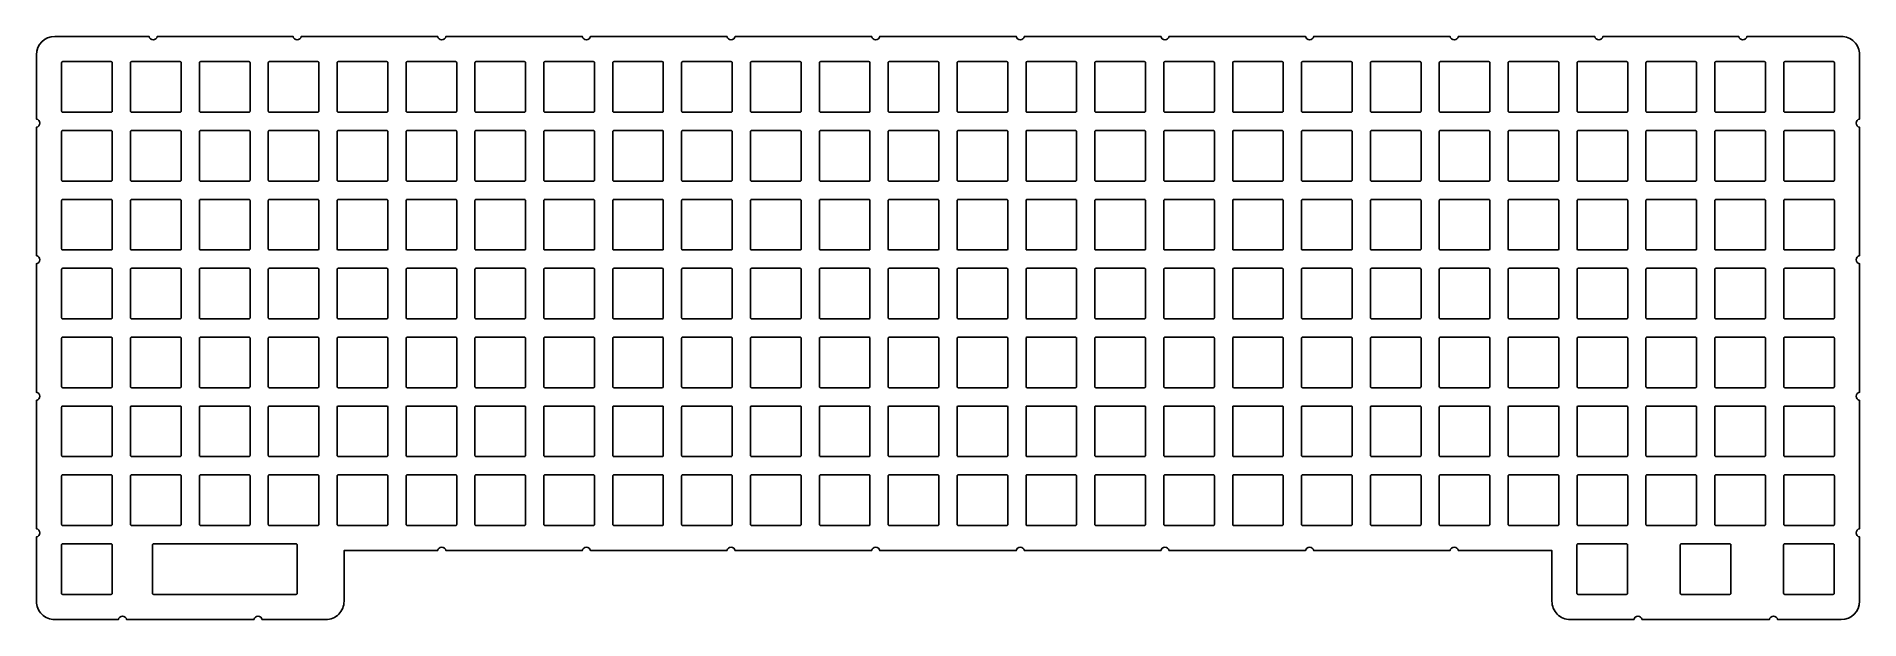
# Model space of a CAD drawing. Header units: millimetres. Extents: x -528 to -24, y 24 to 185.
import ezdxf

# ---------------------------------------------------------------- set-up
doc = ezdxf.new("R2010")
doc.units = ezdxf.units.MM
doc.layers.get('0').update_dxf_attribs({"linetype": 'CONTINUOUS'})

msp = doc.modelspace()

# ---------------------------------------------------------------- linework, layer by layer
for points in [[(-335.09, 185.41, -0.83887), (-337.36, 185.41), (-375.09, 185.41, -0.83887), (-377.36, 185.41), (-415.09, 185.41, -0.83887), (-417.36, 185.41), (-455.09, 185.41, -0.83887), (-457.36, 185.41), (-494.89, 185.41, -0.83887), (-497.16, 185.41), (-523.24, 185.41, 0.414211), (-528.31, 180.34), (-528.31, 162.58, -0.83887), (-528.31, 160.32), (-528.31, 124.8, -0.83887), (-528.31, 122.53), (-528.31, 87.02, -0.83887), (-528.31, 84.75), (-528.31, 49.23, -0.83887), (-528.31, 46.97), (-528.31, 29.21, 0.414214), (-523.24, 24.14), (-505.64, 24.14, -0.83887), (-503.38, 24.14), (-468.17, 24.14, -0.83887), (-465.91, 24.14), (-448.31, 24.14, 0.414214), (-443.24, 29.21), (-443.24, 43.19), (-417.36, 43.19, -0.83887), (-415.09, 43.19), (-377.36, 43.19, -0.83887), (-375.09, 43.19), (-337.36, 43.19, -0.83887), (-335.09, 43.19), (-297.36, 43.19, -0.83887), (-295.09, 43.19), (-257.36, 43.19, -0.83887), (-255.09, 43.19), (-217.36, 43.19, -0.83887), (-215.09, 43.19), (-177.36, 43.19, -0.83887), (-175.09, 43.19), (-137.36, 43.19, -0.83887), (-135.09, 43.19), (-109.21, 43.19), (-109.21, 29.21, 0.414214), (-104.14, 24.14), (-86.54, 24.14, -0.83887), (-84.28, 24.14), (-49.07, 24.14, -0.83887), (-46.81, 24.14), (-29.21, 24.14, 0.414212), (-24.14, 29.21), (-24.14, 46.97, -0.83887), (-24.14, 49.23), (-24.14, 84.75, -0.83887), (-24.14, 87.02), (-24.14, 122.53, -0.83887), (-24.14, 124.8), (-24.14, 160.32, -0.83887), (-24.14, 162.58), (-24.14, 180.34, 0.414214), (-29.21, 185.41), (-55.29, 185.41, -0.83887), (-57.56, 185.41), (-95.09, 185.41, -0.83887), (-97.36, 185.41), (-135.09, 185.41, -0.83887), (-137.36, 185.41), (-175.09, 185.41, -0.83887), (-177.36, 185.41), (-215.09, 185.41, -0.83887), (-217.36, 185.41), (-255.09, 185.41, -0.83887), (-257.36, 185.41), (-295.09, 185.41, -0.83887), (-297.36, 185.41)], [(-521.05, 164.45), (-507.65, 164.45, 0.414214), (-507.35, 164.75), (-507.35, 178.15, 0.414214), (-507.65, 178.45), (-521.05, 178.45, 0.414214), (-521.35, 178.15), (-521.35, 164.75, 0.414214)], [(-502, 164.45), (-488.6, 164.45, 0.414214), (-488.3, 164.75), (-488.3, 178.15, 0.414214), (-488.6, 178.45), (-502, 178.45, 0.414214), (-502.3, 178.15), (-502.3, 164.75, 0.414214)], [(-482.95, 164.45), (-469.55, 164.45, 0.414214), (-469.25, 164.75), (-469.25, 178.15, 0.414214), (-469.55, 178.45), (-482.95, 178.45, 0.414214), (-483.25, 178.15), (-483.25, 164.75, 0.414214)], [(-463.9, 164.45), (-450.5, 164.45, 0.414214), (-450.2, 164.75), (-450.2, 178.15, 0.414214), (-450.5, 178.45), (-463.9, 178.45, 0.414214), (-464.2, 178.15), (-464.2, 164.75, 0.414214)], [(-444.85, 164.45), (-431.45, 164.45, 0.414214), (-431.15, 164.75), (-431.15, 178.15, 0.414214), (-431.45, 178.45), (-444.85, 178.45, 0.414214), (-445.15, 178.15), (-445.15, 164.75, 0.414214)], [(-425.8, 164.45), (-412.4, 164.45, 0.414214), (-412.1, 164.75), (-412.1, 178.15, 0.414214), (-412.4, 178.45), (-425.8, 178.45, 0.414214), (-426.1, 178.15), (-426.1, 164.75, 0.414214)], [(-406.75, 164.45), (-393.35, 164.45, 0.414214), (-393.05, 164.75), (-393.05, 178.15, 0.414214), (-393.35, 178.45), (-406.75, 178.45, 0.414214), (-407.05, 178.15), (-407.05, 164.75, 0.414214)], [(-387.7, 164.45), (-374.3, 164.45, 0.414214), (-374, 164.75), (-374, 178.15, 0.414214), (-374.3, 178.45), (-387.7, 178.45, 0.414214), (-388, 178.15), (-388, 164.75, 0.414214)], [(-368.65, 164.45), (-355.25, 164.45, 0.414214), (-354.95, 164.75), (-354.95, 178.15, 0.414214), (-355.25, 178.45), (-368.65, 178.45, 0.414214), (-368.95, 178.15), (-368.95, 164.75, 0.414214)], [(-349.6, 164.45), (-336.2, 164.45, 0.414214), (-335.9, 164.75), (-335.9, 178.15, 0.414214), (-336.2, 178.45), (-349.6, 178.45, 0.414214), (-349.9, 178.15), (-349.9, 164.75, 0.414214)], [(-330.55, 164.45), (-317.15, 164.45, 0.414214), (-316.85, 164.75), (-316.85, 178.15, 0.414214), (-317.15, 178.45), (-330.55, 178.45, 0.414214), (-330.85, 178.15), (-330.85, 164.75, 0.414214)], [(-311.5, 164.45), (-298.1, 164.45, 0.414214), (-297.8, 164.75), (-297.8, 178.15, 0.414214), (-298.1, 178.45), (-311.5, 178.45, 0.414214), (-311.8, 178.15), (-311.8, 164.75, 0.414214)], [(-292.45, 164.45), (-279.05, 164.45, 0.414214), (-278.75, 164.75), (-278.75, 178.15, 0.414214), (-279.05, 178.45), (-292.45, 178.45, 0.414214), (-292.75, 178.15), (-292.75, 164.75, 0.414214)], [(-273.4, 164.45), (-260, 164.45, 0.414214), (-259.7, 164.75), (-259.7, 178.15, 0.414214), (-260, 178.45), (-273.4, 178.45, 0.414214), (-273.7, 178.15), (-273.7, 164.75, 0.414214)], [(-254.35, 164.45), (-240.95, 164.45, 0.414214), (-240.65, 164.75), (-240.65, 178.15, 0.414214), (-240.95, 178.45), (-254.35, 178.45, 0.414214), (-254.65, 178.15), (-254.65, 164.75, 0.414214)], [(-235.3, 164.45), (-221.9, 164.45, 0.414214), (-221.6, 164.75), (-221.6, 178.15, 0.414214), (-221.9, 178.45), (-235.3, 178.45, 0.414214), (-235.6, 178.15), (-235.6, 164.75, 0.414214)], [(-216.25, 164.45), (-202.85, 164.45, 0.414214), (-202.55, 164.75), (-202.55, 178.15, 0.414214), (-202.85, 178.45), (-216.25, 178.45, 0.414214), (-216.55, 178.15), (-216.55, 164.75, 0.414214)], [(-197.2, 164.45), (-183.8, 164.45, 0.414214), (-183.5, 164.75), (-183.5, 178.15, 0.414214), (-183.8, 178.45), (-197.2, 178.45, 0.414214), (-197.5, 178.15), (-197.5, 164.75, 0.414214)], [(-178.15, 164.45), (-164.75, 164.45, 0.414214), (-164.45, 164.75), (-164.45, 178.15, 0.414214), (-164.75, 178.45), (-178.15, 178.45, 0.414214), (-178.45, 178.15), (-178.45, 164.75, 0.414214)], [(-159.1, 164.45), (-145.7, 164.45, 0.414214), (-145.4, 164.75), (-145.4, 178.15, 0.414214), (-145.7, 178.45), (-159.1, 178.45, 0.414214), (-159.4, 178.15), (-159.4, 164.75, 0.414214)], [(-140.05, 164.45), (-126.65, 164.45, 0.414214), (-126.35, 164.75), (-126.35, 178.15, 0.414214), (-126.65, 178.45), (-140.05, 178.45, 0.414214), (-140.35, 178.15), (-140.35, 164.75, 0.414214)], [(-121, 164.45), (-107.6, 164.45, 0.414214), (-107.3, 164.75), (-107.3, 178.15, 0.414214), (-107.6, 178.45), (-121, 178.45, 0.414214), (-121.3, 178.15), (-121.3, 164.75, 0.414214)], [(-101.95, 164.45), (-88.55, 164.45, 0.414214), (-88.25, 164.75), (-88.25, 178.15, 0.414214), (-88.55, 178.45), (-101.95, 178.45, 0.414214), (-102.25, 178.15), (-102.25, 164.75, 0.414214)], [(-82.9, 164.45), (-69.5, 164.45, 0.414214), (-69.2, 164.75), (-69.2, 178.15, 0.414214), (-69.5, 178.45), (-82.9, 178.45, 0.414214), (-83.2, 178.15), (-83.2, 164.75, 0.414214)], [(-63.85, 164.45), (-50.45, 164.45, 0.414214), (-50.15, 164.75), (-50.15, 178.15, 0.414214), (-50.45, 178.45), (-63.85, 178.45, 0.414214), (-64.15, 178.15), (-64.15, 164.75, 0.414214)], [(-44.8, 164.45), (-31.4, 164.45, 0.414214), (-31.1, 164.75), (-31.1, 178.15, 0.414214), (-31.4, 178.45), (-44.8, 178.45, 0.414214), (-45.1, 178.15), (-45.1, 164.75, 0.414214)], [(-521.05, 145.4), (-507.65, 145.4, 0.414214), (-507.35, 145.7), (-507.35, 159.1, 0.414214), (-507.65, 159.4), (-521.05, 159.4, 0.414214), (-521.35, 159.1), (-521.35, 145.7, 0.414214)], [(-502, 145.4), (-488.6, 145.4, 0.414214), (-488.3, 145.7), (-488.3, 159.1, 0.414214), (-488.6, 159.4), (-502, 159.4, 0.414214), (-502.3, 159.1), (-502.3, 145.7, 0.414214)], [(-482.95, 145.4), (-469.55, 145.4, 0.414214), (-469.25, 145.7), (-469.25, 159.1, 0.414214), (-469.55, 159.4), (-482.95, 159.4, 0.414214), (-483.25, 159.1), (-483.25, 145.7, 0.414214)], [(-463.9, 145.4), (-450.5, 145.4, 0.414214), (-450.2, 145.7), (-450.2, 159.1, 0.414214), (-450.5, 159.4), (-463.9, 159.4, 0.414214), (-464.2, 159.1), (-464.2, 145.7, 0.414214)], [(-444.85, 145.4), (-431.45, 145.4, 0.414214), (-431.15, 145.7), (-431.15, 159.1, 0.414214), (-431.45, 159.4), (-444.85, 159.4, 0.414214), (-445.15, 159.1), (-445.15, 145.7, 0.414214)], [(-425.8, 145.4), (-412.4, 145.4, 0.414214), (-412.1, 145.7), (-412.1, 159.1, 0.414214), (-412.4, 159.4), (-425.8, 159.4, 0.414214), (-426.1, 159.1), (-426.1, 145.7, 0.414214)], [(-406.75, 145.4), (-393.35, 145.4, 0.414214), (-393.05, 145.7), (-393.05, 159.1, 0.414214), (-393.35, 159.4), (-406.75, 159.4, 0.414214), (-407.05, 159.1), (-407.05, 145.7, 0.414214)], [(-387.7, 145.4), (-374.3, 145.4, 0.414214), (-374, 145.7), (-374, 159.1, 0.414214), (-374.3, 159.4), (-387.7, 159.4, 0.414214), (-388, 159.1), (-388, 145.7, 0.414214)], [(-368.65, 145.4), (-355.25, 145.4, 0.414214), (-354.95, 145.7), (-354.95, 159.1, 0.414214), (-355.25, 159.4), (-368.65, 159.4, 0.414214), (-368.95, 159.1), (-368.95, 145.7, 0.414214)], [(-349.6, 145.4), (-336.2, 145.4, 0.414214), (-335.9, 145.7), (-335.9, 159.1, 0.414214), (-336.2, 159.4), (-349.6, 159.4, 0.414214), (-349.9, 159.1), (-349.9, 145.7, 0.414214)], [(-330.55, 145.4), (-317.15, 145.4, 0.414214), (-316.85, 145.7), (-316.85, 159.1, 0.414214), (-317.15, 159.4), (-330.55, 159.4, 0.414214), (-330.85, 159.1), (-330.85, 145.7, 0.414214)], [(-311.5, 145.4), (-298.1, 145.4, 0.414214), (-297.8, 145.7), (-297.8, 159.1, 0.414214), (-298.1, 159.4), (-311.5, 159.4, 0.414214), (-311.8, 159.1), (-311.8, 145.7, 0.414214)], [(-292.45, 145.4), (-279.05, 145.4, 0.414214), (-278.75, 145.7), (-278.75, 159.1, 0.414214), (-279.05, 159.4), (-292.45, 159.4, 0.414214), (-292.75, 159.1), (-292.75, 145.7, 0.414214)], [(-273.4, 145.4), (-260, 145.4, 0.414214), (-259.7, 145.7), (-259.7, 159.1, 0.414214), (-260, 159.4), (-273.4, 159.4, 0.414214), (-273.7, 159.1), (-273.7, 145.7, 0.414214)], [(-254.35, 145.4), (-240.95, 145.4, 0.414214), (-240.65, 145.7), (-240.65, 159.1, 0.414214), (-240.95, 159.4), (-254.35, 159.4, 0.414214), (-254.65, 159.1), (-254.65, 145.7, 0.414214)], [(-235.3, 145.4), (-221.9, 145.4, 0.414214), (-221.6, 145.7), (-221.6, 159.1, 0.414214), (-221.9, 159.4), (-235.3, 159.4, 0.414214), (-235.6, 159.1), (-235.6, 145.7, 0.414214)], [(-216.25, 145.4), (-202.85, 145.4, 0.414214), (-202.55, 145.7), (-202.55, 159.1, 0.414214), (-202.85, 159.4), (-216.25, 159.4, 0.414214), (-216.55, 159.1), (-216.55, 145.7, 0.414214)], [(-197.2, 145.4), (-183.8, 145.4, 0.414214), (-183.5, 145.7), (-183.5, 159.1, 0.414214), (-183.8, 159.4), (-197.2, 159.4, 0.414214), (-197.5, 159.1), (-197.5, 145.7, 0.414214)], [(-178.15, 145.4), (-164.75, 145.4, 0.414214), (-164.45, 145.7), (-164.45, 159.1, 0.414214), (-164.75, 159.4), (-178.15, 159.4, 0.414214), (-178.45, 159.1), (-178.45, 145.7, 0.414214)], [(-159.1, 145.4), (-145.7, 145.4, 0.414214), (-145.4, 145.7), (-145.4, 159.1, 0.414214), (-145.7, 159.4), (-159.1, 159.4, 0.414214), (-159.4, 159.1), (-159.4, 145.7, 0.414214)], [(-140.05, 145.4), (-126.65, 145.4, 0.414214), (-126.35, 145.7), (-126.35, 159.1, 0.414214), (-126.65, 159.4), (-140.05, 159.4, 0.414214), (-140.35, 159.1), (-140.35, 145.7, 0.414214)], [(-121, 145.4), (-107.6, 145.4, 0.414214), (-107.3, 145.7), (-107.3, 159.1, 0.414214), (-107.6, 159.4), (-121, 159.4, 0.414214), (-121.3, 159.1), (-121.3, 145.7, 0.414214)], [(-101.95, 145.4), (-88.55, 145.4, 0.414214), (-88.25, 145.7), (-88.25, 159.1, 0.414214), (-88.55, 159.4), (-101.95, 159.4, 0.414214), (-102.25, 159.1), (-102.25, 145.7, 0.414214)], [(-82.9, 145.4), (-69.5, 145.4, 0.414214), (-69.2, 145.7), (-69.2, 159.1, 0.414214), (-69.5, 159.4), (-82.9, 159.4, 0.414214), (-83.2, 159.1), (-83.2, 145.7, 0.414214)], [(-63.85, 145.4), (-50.45, 145.4, 0.414214), (-50.15, 145.7), (-50.15, 159.1, 0.414214), (-50.45, 159.4), (-63.85, 159.4, 0.414214), (-64.15, 159.1), (-64.15, 145.7, 0.414214)], [(-44.8, 145.4), (-31.4, 145.4, 0.414214), (-31.1, 145.7), (-31.1, 159.1, 0.414214), (-31.4, 159.4), (-44.8, 159.4, 0.414214), (-45.1, 159.1), (-45.1, 145.7, 0.414214)], [(-521.05, 126.35), (-507.65, 126.35, 0.414214), (-507.35, 126.65), (-507.35, 140.05, 0.414214), (-507.65, 140.35), (-521.05, 140.35, 0.414214), (-521.35, 140.05), (-521.35, 126.65, 0.414214)], [(-502, 126.35), (-488.6, 126.35, 0.414214), (-488.3, 126.65), (-488.3, 140.05, 0.414214), (-488.6, 140.35), (-502, 140.35, 0.414214), (-502.3, 140.05), (-502.3, 126.65, 0.414214)], [(-482.95, 126.35), (-469.55, 126.35, 0.414214), (-469.25, 126.65), (-469.25, 140.05, 0.414214), (-469.55, 140.35), (-482.95, 140.35, 0.414214), (-483.25, 140.05), (-483.25, 126.65, 0.414214)], [(-463.9, 126.35), (-450.5, 126.35, 0.414214), (-450.2, 126.65), (-450.2, 140.05, 0.414214), (-450.5, 140.35), (-463.9, 140.35, 0.414214), (-464.2, 140.05), (-464.2, 126.65, 0.414214)], [(-444.85, 126.35), (-431.45, 126.35, 0.414214), (-431.15, 126.65), (-431.15, 140.05, 0.414214), (-431.45, 140.35), (-444.85, 140.35, 0.414214), (-445.15, 140.05), (-445.15, 126.65, 0.414214)], [(-425.8, 126.35), (-412.4, 126.35, 0.414214), (-412.1, 126.65), (-412.1, 140.05, 0.414214), (-412.4, 140.35), (-425.8, 140.35, 0.414214), (-426.1, 140.05), (-426.1, 126.65, 0.414214)], [(-406.75, 126.35), (-393.35, 126.35, 0.414214), (-393.05, 126.65), (-393.05, 140.05, 0.414214), (-393.35, 140.35), (-406.75, 140.35, 0.414214), (-407.05, 140.05), (-407.05, 126.65, 0.414214)], [(-387.7, 126.35), (-374.3, 126.35, 0.414214), (-374, 126.65), (-374, 140.05, 0.414214), (-374.3, 140.35), (-387.7, 140.35, 0.414214), (-388, 140.05), (-388, 126.65, 0.414214)], [(-368.65, 126.35), (-355.25, 126.35, 0.414214), (-354.95, 126.65), (-354.95, 140.05, 0.414214), (-355.25, 140.35), (-368.65, 140.35, 0.414214), (-368.95, 140.05), (-368.95, 126.65, 0.414214)], [(-349.6, 126.35), (-336.2, 126.35, 0.414214), (-335.9, 126.65), (-335.9, 140.05, 0.414214), (-336.2, 140.35), (-349.6, 140.35, 0.414214), (-349.9, 140.05), (-349.9, 126.65, 0.414214)], [(-330.55, 126.35), (-317.15, 126.35, 0.414214), (-316.85, 126.65), (-316.85, 140.05, 0.414214), (-317.15, 140.35), (-330.55, 140.35, 0.414214), (-330.85, 140.05), (-330.85, 126.65, 0.414214)], [(-311.5, 126.35), (-298.1, 126.35, 0.414214), (-297.8, 126.65), (-297.8, 140.05, 0.414214), (-298.1, 140.35), (-311.5, 140.35, 0.414214), (-311.8, 140.05), (-311.8, 126.65, 0.414214)], [(-292.45, 126.35), (-279.05, 126.35, 0.414214), (-278.75, 126.65), (-278.75, 140.05, 0.414214), (-279.05, 140.35), (-292.45, 140.35, 0.414214), (-292.75, 140.05), (-292.75, 126.65, 0.414214)], [(-273.4, 126.35), (-260, 126.35, 0.414214), (-259.7, 126.65), (-259.7, 140.05, 0.414214), (-260, 140.35), (-273.4, 140.35, 0.414214), (-273.7, 140.05), (-273.7, 126.65, 0.414214)], [(-254.35, 126.35), (-240.95, 126.35, 0.414214), (-240.65, 126.65), (-240.65, 140.05, 0.414214), (-240.95, 140.35), (-254.35, 140.35, 0.414214), (-254.65, 140.05), (-254.65, 126.65, 0.414214)], [(-235.3, 126.35), (-221.9, 126.35, 0.414214), (-221.6, 126.65), (-221.6, 140.05, 0.414214), (-221.9, 140.35), (-235.3, 140.35, 0.414214), (-235.6, 140.05), (-235.6, 126.65, 0.414214)], [(-216.25, 126.35), (-202.85, 126.35, 0.414214), (-202.55, 126.65), (-202.55, 140.05, 0.414214), (-202.85, 140.35), (-216.25, 140.35, 0.414214), (-216.55, 140.05), (-216.55, 126.65, 0.414214)], [(-197.2, 126.35), (-183.8, 126.35, 0.414214), (-183.5, 126.65), (-183.5, 140.05, 0.414214), (-183.8, 140.35), (-197.2, 140.35, 0.414214), (-197.5, 140.05), (-197.5, 126.65, 0.414214)], [(-178.15, 126.35), (-164.75, 126.35, 0.414214), (-164.45, 126.65), (-164.45, 140.05, 0.414214), (-164.75, 140.35), (-178.15, 140.35, 0.414214), (-178.45, 140.05), (-178.45, 126.65, 0.414214)], [(-159.1, 126.35), (-145.7, 126.35, 0.414214), (-145.4, 126.65), (-145.4, 140.05, 0.414214), (-145.7, 140.35), (-159.1, 140.35, 0.414214), (-159.4, 140.05), (-159.4, 126.65, 0.414214)], [(-140.05, 126.35), (-126.65, 126.35, 0.414214), (-126.35, 126.65), (-126.35, 140.05, 0.414214), (-126.65, 140.35), (-140.05, 140.35, 0.414214), (-140.35, 140.05), (-140.35, 126.65, 0.414214)], [(-121, 126.35), (-107.6, 126.35, 0.414214), (-107.3, 126.65), (-107.3, 140.05, 0.414214), (-107.6, 140.35), (-121, 140.35, 0.414214), (-121.3, 140.05), (-121.3, 126.65, 0.414214)], [(-101.95, 126.35), (-88.55, 126.35, 0.414214), (-88.25, 126.65), (-88.25, 140.05, 0.414214), (-88.55, 140.35), (-101.95, 140.35, 0.414214), (-102.25, 140.05), (-102.25, 126.65, 0.414214)], [(-82.9, 126.35), (-69.5, 126.35, 0.414214), (-69.2, 126.65), (-69.2, 140.05, 0.414214), (-69.5, 140.35), (-82.9, 140.35, 0.414214), (-83.2, 140.05), (-83.2, 126.65, 0.414214)], [(-63.85, 126.35), (-50.45, 126.35, 0.414214), (-50.15, 126.65), (-50.15, 140.05, 0.414214), (-50.45, 140.35), (-63.85, 140.35, 0.414214), (-64.15, 140.05), (-64.15, 126.65, 0.414214)], [(-44.8, 126.35), (-31.4, 126.35, 0.414214), (-31.1, 126.65), (-31.1, 140.05, 0.414214), (-31.4, 140.35), (-44.8, 140.35, 0.414214), (-45.1, 140.05), (-45.1, 126.65, 0.414214)], [(-521.05, 107.3), (-507.65, 107.3, 0.414214), (-507.35, 107.6), (-507.35, 121, 0.414214), (-507.65, 121.3), (-521.05, 121.3, 0.414214), (-521.35, 121), (-521.35, 107.6, 0.414214)], [(-502, 107.3), (-488.6, 107.3, 0.414214), (-488.3, 107.6), (-488.3, 121, 0.414214), (-488.6, 121.3), (-502, 121.3, 0.414214), (-502.3, 121), (-502.3, 107.6, 0.414214)], [(-482.95, 107.3), (-469.55, 107.3, 0.414214), (-469.25, 107.6), (-469.25, 121, 0.414214), (-469.55, 121.3), (-482.95, 121.3, 0.414214), (-483.25, 121), (-483.25, 107.6, 0.414214)], [(-463.9, 107.3), (-450.5, 107.3, 0.414214), (-450.2, 107.6), (-450.2, 121, 0.414214), (-450.5, 121.3), (-463.9, 121.3, 0.414214), (-464.2, 121), (-464.2, 107.6, 0.414214)], [(-444.85, 107.3), (-431.45, 107.3, 0.414214), (-431.15, 107.6), (-431.15, 121, 0.414214), (-431.45, 121.3), (-444.85, 121.3, 0.414214), (-445.15, 121), (-445.15, 107.6, 0.414214)], [(-425.8, 107.3), (-412.4, 107.3, 0.414214), (-412.1, 107.6), (-412.1, 121, 0.414214), (-412.4, 121.3), (-425.8, 121.3, 0.414214), (-426.1, 121), (-426.1, 107.6, 0.414214)], [(-406.75, 107.3), (-393.35, 107.3, 0.414214), (-393.05, 107.6), (-393.05, 121, 0.414214), (-393.35, 121.3), (-406.75, 121.3, 0.414214), (-407.05, 121), (-407.05, 107.6, 0.414214)], [(-387.7, 107.3), (-374.3, 107.3, 0.414214), (-374, 107.6), (-374, 121, 0.414214), (-374.3, 121.3), (-387.7, 121.3, 0.414214), (-388, 121), (-388, 107.6, 0.414214)], [(-368.65, 107.3), (-355.25, 107.3, 0.414214), (-354.95, 107.6), (-354.95, 121, 0.414214), (-355.25, 121.3), (-368.65, 121.3, 0.414214), (-368.95, 121), (-368.95, 107.6, 0.414214)], [(-349.6, 107.3), (-336.2, 107.3, 0.414214), (-335.9, 107.6), (-335.9, 121, 0.414214), (-336.2, 121.3), (-349.6, 121.3, 0.414214), (-349.9, 121), (-349.9, 107.6, 0.414214)], [(-330.55, 107.3), (-317.15, 107.3, 0.414214), (-316.85, 107.6), (-316.85, 121, 0.414214), (-317.15, 121.3), (-330.55, 121.3, 0.414214), (-330.85, 121), (-330.85, 107.6, 0.414214)], [(-311.5, 107.3), (-298.1, 107.3, 0.414214), (-297.8, 107.6), (-297.8, 121, 0.414214), (-298.1, 121.3), (-311.5, 121.3, 0.414214), (-311.8, 121), (-311.8, 107.6, 0.414214)], [(-292.45, 107.3), (-279.05, 107.3, 0.414214), (-278.75, 107.6), (-278.75, 121, 0.414214), (-279.05, 121.3), (-292.45, 121.3, 0.414214), (-292.75, 121), (-292.75, 107.6, 0.414214)], [(-273.4, 107.3), (-260, 107.3, 0.414214), (-259.7, 107.6), (-259.7, 121, 0.414214), (-260, 121.3), (-273.4, 121.3, 0.414214), (-273.7, 121), (-273.7, 107.6, 0.414214)], [(-254.35, 107.3), (-240.95, 107.3, 0.414214), (-240.65, 107.6), (-240.65, 121, 0.414214), (-240.95, 121.3), (-254.35, 121.3, 0.414214), (-254.65, 121), (-254.65, 107.6, 0.414214)], [(-235.3, 107.3), (-221.9, 107.3, 0.414214), (-221.6, 107.6), (-221.6, 121, 0.414214), (-221.9, 121.3), (-235.3, 121.3, 0.414214), (-235.6, 121), (-235.6, 107.6, 0.414214)], [(-216.25, 107.3), (-202.85, 107.3, 0.414214), (-202.55, 107.6), (-202.55, 121, 0.414214), (-202.85, 121.3), (-216.25, 121.3, 0.414214), (-216.55, 121), (-216.55, 107.6, 0.414214)], [(-197.2, 107.3), (-183.8, 107.3, 0.414214), (-183.5, 107.6), (-183.5, 121, 0.414214), (-183.8, 121.3), (-197.2, 121.3, 0.414214), (-197.5, 121), (-197.5, 107.6, 0.414214)], [(-178.15, 107.3), (-164.75, 107.3, 0.414214), (-164.45, 107.6), (-164.45, 121, 0.414214), (-164.75, 121.3), (-178.15, 121.3, 0.414214), (-178.45, 121), (-178.45, 107.6, 0.414214)], [(-159.1, 107.3), (-145.7, 107.3, 0.414214), (-145.4, 107.6), (-145.4, 121, 0.414214), (-145.7, 121.3), (-159.1, 121.3, 0.414214), (-159.4, 121), (-159.4, 107.6, 0.414214)], [(-140.05, 107.3), (-126.65, 107.3, 0.414214), (-126.35, 107.6), (-126.35, 121, 0.414214), (-126.65, 121.3), (-140.05, 121.3, 0.414214), (-140.35, 121), (-140.35, 107.6, 0.414214)], [(-121, 107.3), (-107.6, 107.3, 0.414214), (-107.3, 107.6), (-107.3, 121, 0.414214), (-107.6, 121.3), (-121, 121.3, 0.414214), (-121.3, 121), (-121.3, 107.6, 0.414214)], [(-101.95, 107.3), (-88.55, 107.3, 0.414214), (-88.25, 107.6), (-88.25, 121, 0.414214), (-88.55, 121.3), (-101.95, 121.3, 0.414214), (-102.25, 121), (-102.25, 107.6, 0.414214)], [(-82.9, 107.3), (-69.5, 107.3, 0.414214), (-69.2, 107.6), (-69.2, 121, 0.414214), (-69.5, 121.3), (-82.9, 121.3, 0.414214), (-83.2, 121), (-83.2, 107.6, 0.414214)], [(-63.85, 107.3), (-50.45, 107.3, 0.414214), (-50.15, 107.6), (-50.15, 121, 0.414214), (-50.45, 121.3), (-63.85, 121.3, 0.414214), (-64.15, 121), (-64.15, 107.6, 0.414214)], [(-44.8, 107.3), (-31.4, 107.3, 0.414214), (-31.1, 107.6), (-31.1, 121, 0.414214), (-31.4, 121.3), (-44.8, 121.3, 0.414214), (-45.1, 121), (-45.1, 107.6, 0.414214)], [(-521.05, 88.25), (-507.65, 88.25, 0.414214), (-507.35, 88.55), (-507.35, 101.95, 0.414214), (-507.65, 102.25), (-521.05, 102.25, 0.414214), (-521.35, 101.95), (-521.35, 88.55, 0.414214)], [(-502, 88.25), (-488.6, 88.25, 0.414214), (-488.3, 88.55), (-488.3, 101.95, 0.414214), (-488.6, 102.25), (-502, 102.25, 0.414214), (-502.3, 101.95), (-502.3, 88.55, 0.414214)], [(-482.95, 88.25), (-469.55, 88.25, 0.414214), (-469.25, 88.55), (-469.25, 101.95, 0.414214), (-469.55, 102.25), (-482.95, 102.25, 0.414214), (-483.25, 101.95), (-483.25, 88.55, 0.414214)], [(-463.9, 88.25), (-450.5, 88.25, 0.414214), (-450.2, 88.55), (-450.2, 101.95, 0.414214), (-450.5, 102.25), (-463.9, 102.25, 0.414214), (-464.2, 101.95), (-464.2, 88.55, 0.414214)], [(-444.85, 88.25), (-431.45, 88.25, 0.414214), (-431.15, 88.55), (-431.15, 101.95, 0.414214), (-431.45, 102.25), (-444.85, 102.25, 0.414214), (-445.15, 101.95), (-445.15, 88.55, 0.414214)], [(-425.8, 88.25), (-412.4, 88.25, 0.414214), (-412.1, 88.55), (-412.1, 101.95, 0.414214), (-412.4, 102.25), (-425.8, 102.25, 0.414214), (-426.1, 101.95), (-426.1, 88.55, 0.414214)], [(-406.75, 88.25), (-393.35, 88.25, 0.414214), (-393.05, 88.55), (-393.05, 101.95, 0.414214), (-393.35, 102.25), (-406.75, 102.25, 0.414214), (-407.05, 101.95), (-407.05, 88.55, 0.414214)], [(-387.7, 88.25), (-374.3, 88.25, 0.414214), (-374, 88.55), (-374, 101.95, 0.414214), (-374.3, 102.25), (-387.7, 102.25, 0.414214), (-388, 101.95), (-388, 88.55, 0.414214)], [(-368.65, 88.25), (-355.25, 88.25, 0.414214), (-354.95, 88.55), (-354.95, 101.95, 0.414214), (-355.25, 102.25), (-368.65, 102.25, 0.414214), (-368.95, 101.95), (-368.95, 88.55, 0.414214)], [(-349.6, 88.25), (-336.2, 88.25, 0.414214), (-335.9, 88.55), (-335.9, 101.95, 0.414214), (-336.2, 102.25), (-349.6, 102.25, 0.414214), (-349.9, 101.95), (-349.9, 88.55, 0.414214)], [(-330.55, 88.25), (-317.15, 88.25, 0.414214), (-316.85, 88.55), (-316.85, 101.95, 0.414214), (-317.15, 102.25), (-330.55, 102.25, 0.414214), (-330.85, 101.95), (-330.85, 88.55, 0.414214)], [(-311.5, 88.25), (-298.1, 88.25, 0.414214), (-297.8, 88.55), (-297.8, 101.95, 0.414214), (-298.1, 102.25), (-311.5, 102.25, 0.414214), (-311.8, 101.95), (-311.8, 88.55, 0.414214)], [(-292.45, 88.25), (-279.05, 88.25, 0.414214), (-278.75, 88.55), (-278.75, 101.95, 0.414214), (-279.05, 102.25), (-292.45, 102.25, 0.414214), (-292.75, 101.95), (-292.75, 88.55, 0.414214)], [(-273.4, 88.25), (-260, 88.25, 0.414214), (-259.7, 88.55), (-259.7, 101.95, 0.414214), (-260, 102.25), (-273.4, 102.25, 0.414214), (-273.7, 101.95), (-273.7, 88.55, 0.414214)], [(-254.35, 88.25), (-240.95, 88.25, 0.414214), (-240.65, 88.55), (-240.65, 101.95, 0.414214), (-240.95, 102.25), (-254.35, 102.25, 0.414214), (-254.65, 101.95), (-254.65, 88.55, 0.414214)], [(-235.3, 88.25), (-221.9, 88.25, 0.414214), (-221.6, 88.55), (-221.6, 101.95, 0.414214), (-221.9, 102.25), (-235.3, 102.25, 0.414214), (-235.6, 101.95), (-235.6, 88.55, 0.414214)], [(-216.25, 88.25), (-202.85, 88.25, 0.414214), (-202.55, 88.55), (-202.55, 101.95, 0.414214), (-202.85, 102.25), (-216.25, 102.25, 0.414214), (-216.55, 101.95), (-216.55, 88.55, 0.414214)], [(-197.2, 88.25), (-183.8, 88.25, 0.414214), (-183.5, 88.55), (-183.5, 101.95, 0.414214), (-183.8, 102.25), (-197.2, 102.25, 0.414214), (-197.5, 101.95), (-197.5, 88.55, 0.414214)], [(-178.15, 88.25), (-164.75, 88.25, 0.414214), (-164.45, 88.55), (-164.45, 101.95, 0.414214), (-164.75, 102.25), (-178.15, 102.25, 0.414214), (-178.45, 101.95), (-178.45, 88.55, 0.414214)], [(-159.1, 88.25), (-145.7, 88.25, 0.414214), (-145.4, 88.55), (-145.4, 101.95, 0.414214), (-145.7, 102.25), (-159.1, 102.25, 0.414214), (-159.4, 101.95), (-159.4, 88.55, 0.414214)], [(-140.05, 88.25), (-126.65, 88.25, 0.414214), (-126.35, 88.55), (-126.35, 101.95, 0.414214), (-126.65, 102.25), (-140.05, 102.25, 0.414214), (-140.35, 101.95), (-140.35, 88.55, 0.414214)], [(-121, 88.25), (-107.6, 88.25, 0.414214), (-107.3, 88.55), (-107.3, 101.95, 0.414214), (-107.6, 102.25), (-121, 102.25, 0.414214), (-121.3, 101.95), (-121.3, 88.55, 0.414214)], [(-101.95, 88.25), (-88.55, 88.25, 0.414214), (-88.25, 88.55), (-88.25, 101.95, 0.414214), (-88.55, 102.25), (-101.95, 102.25, 0.414214), (-102.25, 101.95), (-102.25, 88.55, 0.414214)], [(-82.9, 88.25), (-69.5, 88.25, 0.414214), (-69.2, 88.55), (-69.2, 101.95, 0.414214), (-69.5, 102.25), (-82.9, 102.25, 0.414214), (-83.2, 101.95), (-83.2, 88.55, 0.414214)], [(-63.85, 88.25), (-50.45, 88.25, 0.414214), (-50.15, 88.55), (-50.15, 101.95, 0.414214), (-50.45, 102.25), (-63.85, 102.25, 0.414214), (-64.15, 101.95), (-64.15, 88.55, 0.414214)], [(-44.8, 88.25), (-31.4, 88.25, 0.414214), (-31.1, 88.55), (-31.1, 101.95, 0.414214), (-31.4, 102.25), (-44.8, 102.25, 0.414214), (-45.1, 101.95), (-45.1, 88.55, 0.414214)], [(-521.05, 69.2), (-507.65, 69.2, 0.414214), (-507.35, 69.5), (-507.35, 82.9, 0.414214), (-507.65, 83.2), (-521.05, 83.2, 0.414214), (-521.35, 82.9), (-521.35, 69.5, 0.414214)], [(-502, 69.2), (-488.6, 69.2, 0.414214), (-488.3, 69.5), (-488.3, 82.9, 0.414214), (-488.6, 83.2), (-502, 83.2, 0.414214), (-502.3, 82.9), (-502.3, 69.5, 0.414214)], [(-482.95, 69.2), (-469.55, 69.2, 0.414214), (-469.25, 69.5), (-469.25, 82.9, 0.414214), (-469.55, 83.2), (-482.95, 83.2, 0.414214), (-483.25, 82.9), (-483.25, 69.5, 0.414214)], [(-463.9, 69.2), (-450.5, 69.2, 0.414214), (-450.2, 69.5), (-450.2, 82.9, 0.414214), (-450.5, 83.2), (-463.9, 83.2, 0.414214), (-464.2, 82.9), (-464.2, 69.5, 0.414214)], [(-444.85, 69.2), (-431.45, 69.2, 0.414214), (-431.15, 69.5), (-431.15, 82.9, 0.414214), (-431.45, 83.2), (-444.85, 83.2, 0.414214), (-445.15, 82.9), (-445.15, 69.5, 0.414214)], [(-425.8, 69.2), (-412.4, 69.2, 0.414214), (-412.1, 69.5), (-412.1, 82.9, 0.414214), (-412.4, 83.2), (-425.8, 83.2, 0.414214), (-426.1, 82.9), (-426.1, 69.5, 0.414214)], [(-406.75, 69.2), (-393.35, 69.2, 0.414214), (-393.05, 69.5), (-393.05, 82.9, 0.414214), (-393.35, 83.2), (-406.75, 83.2, 0.414214), (-407.05, 82.9), (-407.05, 69.5, 0.414214)], [(-387.7, 69.2), (-374.3, 69.2, 0.414214), (-374, 69.5), (-374, 82.9, 0.414214), (-374.3, 83.2), (-387.7, 83.2, 0.414214), (-388, 82.9), (-388, 69.5, 0.414214)], [(-368.65, 69.2), (-355.25, 69.2, 0.414214), (-354.95, 69.5), (-354.95, 82.9, 0.414214), (-355.25, 83.2), (-368.65, 83.2, 0.414214), (-368.95, 82.9), (-368.95, 69.5, 0.414214)], [(-349.6, 69.2), (-336.2, 69.2, 0.414214), (-335.9, 69.5), (-335.9, 82.9, 0.414214), (-336.2, 83.2), (-349.6, 83.2, 0.414214), (-349.9, 82.9), (-349.9, 69.5, 0.414214)], [(-330.55, 69.2), (-317.15, 69.2, 0.414214), (-316.85, 69.5), (-316.85, 82.9, 0.414214), (-317.15, 83.2), (-330.55, 83.2, 0.414214), (-330.85, 82.9), (-330.85, 69.5, 0.414214)], [(-311.5, 69.2), (-298.1, 69.2, 0.414214), (-297.8, 69.5), (-297.8, 82.9, 0.414214), (-298.1, 83.2), (-311.5, 83.2, 0.414214), (-311.8, 82.9), (-311.8, 69.5, 0.414214)], [(-292.45, 69.2), (-279.05, 69.2, 0.414214), (-278.75, 69.5), (-278.75, 82.9, 0.414214), (-279.05, 83.2), (-292.45, 83.2, 0.414214), (-292.75, 82.9), (-292.75, 69.5, 0.414214)], [(-273.4, 69.2), (-260, 69.2, 0.414214), (-259.7, 69.5), (-259.7, 82.9, 0.414214), (-260, 83.2), (-273.4, 83.2, 0.414214), (-273.7, 82.9), (-273.7, 69.5, 0.414214)], [(-254.35, 69.2), (-240.95, 69.2, 0.414214), (-240.65, 69.5), (-240.65, 82.9, 0.414214), (-240.95, 83.2), (-254.35, 83.2, 0.414214), (-254.65, 82.9), (-254.65, 69.5, 0.414214)], [(-235.3, 69.2), (-221.9, 69.2, 0.414214), (-221.6, 69.5), (-221.6, 82.9, 0.414214), (-221.9, 83.2), (-235.3, 83.2, 0.414214), (-235.6, 82.9), (-235.6, 69.5, 0.414214)], [(-216.25, 69.2), (-202.85, 69.2, 0.414214), (-202.55, 69.5), (-202.55, 82.9, 0.414214), (-202.85, 83.2), (-216.25, 83.2, 0.414214), (-216.55, 82.9), (-216.55, 69.5, 0.414214)], [(-197.2, 69.2), (-183.8, 69.2, 0.414214), (-183.5, 69.5), (-183.5, 82.9, 0.414214), (-183.8, 83.2), (-197.2, 83.2, 0.414214), (-197.5, 82.9), (-197.5, 69.5, 0.414214)], [(-178.15, 69.2), (-164.75, 69.2, 0.414214), (-164.45, 69.5), (-164.45, 82.9, 0.414214), (-164.75, 83.2), (-178.15, 83.2, 0.414214), (-178.45, 82.9), (-178.45, 69.5, 0.414214)], [(-159.1, 69.2), (-145.7, 69.2, 0.414214), (-145.4, 69.5), (-145.4, 82.9, 0.414214), (-145.7, 83.2), (-159.1, 83.2, 0.414214), (-159.4, 82.9), (-159.4, 69.5, 0.414214)], [(-140.05, 69.2), (-126.65, 69.2, 0.414214), (-126.35, 69.5), (-126.35, 82.9, 0.414214), (-126.65, 83.2), (-140.05, 83.2, 0.414214), (-140.35, 82.9), (-140.35, 69.5, 0.414214)], [(-121, 69.2), (-107.6, 69.2, 0.414214), (-107.3, 69.5), (-107.3, 82.9, 0.414214), (-107.6, 83.2), (-121, 83.2, 0.414214), (-121.3, 82.9), (-121.3, 69.5, 0.414214)], [(-101.95, 69.2), (-88.55, 69.2, 0.414214), (-88.25, 69.5), (-88.25, 82.9, 0.414214), (-88.55, 83.2), (-101.95, 83.2, 0.414214), (-102.25, 82.9), (-102.25, 69.5, 0.414214)], [(-82.9, 69.2), (-69.5, 69.2, 0.414214), (-69.2, 69.5), (-69.2, 82.9, 0.414214), (-69.5, 83.2), (-82.9, 83.2, 0.414214), (-83.2, 82.9), (-83.2, 69.5, 0.414214)], [(-63.85, 69.2), (-50.45, 69.2, 0.414214), (-50.15, 69.5), (-50.15, 82.9, 0.414214), (-50.45, 83.2), (-63.85, 83.2, 0.414214), (-64.15, 82.9), (-64.15, 69.5, 0.414214)], [(-44.8, 69.2), (-31.4, 69.2, 0.414214), (-31.1, 69.5), (-31.1, 82.9, 0.414214), (-31.4, 83.2), (-44.8, 83.2, 0.414214), (-45.1, 82.9), (-45.1, 69.5, 0.414214)], [(-521.05, 50.15), (-507.65, 50.15, 0.414214), (-507.35, 50.45), (-507.35, 63.85, 0.414214), (-507.65, 64.15), (-521.05, 64.15, 0.414214), (-521.35, 63.85), (-521.35, 50.45, 0.414214)], [(-502, 50.15), (-488.6, 50.15, 0.414214), (-488.3, 50.45), (-488.3, 63.85, 0.414214), (-488.6, 64.15), (-502, 64.15, 0.414214), (-502.3, 63.85), (-502.3, 50.45, 0.414214)], [(-482.95, 50.15), (-469.55, 50.15, 0.414214), (-469.25, 50.45), (-469.25, 63.85, 0.414214), (-469.55, 64.15), (-482.95, 64.15, 0.414214), (-483.25, 63.85), (-483.25, 50.45, 0.414214)], [(-463.9, 50.15), (-450.5, 50.15, 0.414214), (-450.2, 50.45), (-450.2, 63.85, 0.414214), (-450.5, 64.15), (-463.9, 64.15, 0.414214), (-464.2, 63.85), (-464.2, 50.45, 0.414214)], [(-444.85, 50.15), (-431.45, 50.15, 0.414214), (-431.15, 50.45), (-431.15, 63.85, 0.414214), (-431.45, 64.15), (-444.85, 64.15, 0.414214), (-445.15, 63.85), (-445.15, 50.45, 0.414214)], [(-425.8, 50.15), (-412.4, 50.15, 0.414214), (-412.1, 50.45), (-412.1, 63.85, 0.414214), (-412.4, 64.15), (-425.8, 64.15, 0.414214), (-426.1, 63.85), (-426.1, 50.45, 0.414214)], [(-406.75, 50.15), (-393.35, 50.15, 0.414214), (-393.05, 50.45), (-393.05, 63.85, 0.414214), (-393.35, 64.15), (-406.75, 64.15, 0.414214), (-407.05, 63.85), (-407.05, 50.45, 0.414214)], [(-387.7, 50.15), (-374.3, 50.15, 0.414214), (-374, 50.45), (-374, 63.85, 0.414214), (-374.3, 64.15), (-387.7, 64.15, 0.414214), (-388, 63.85), (-388, 50.45, 0.414214)], [(-368.65, 50.15), (-355.25, 50.15, 0.414214), (-354.95, 50.45), (-354.95, 63.85, 0.414214), (-355.25, 64.15), (-368.65, 64.15, 0.414214), (-368.95, 63.85), (-368.95, 50.45, 0.414214)], [(-349.6, 50.15), (-336.2, 50.15, 0.414214), (-335.9, 50.45), (-335.9, 63.85, 0.414214), (-336.2, 64.15), (-349.6, 64.15, 0.414214), (-349.9, 63.85), (-349.9, 50.45, 0.414214)], [(-330.55, 50.15), (-317.15, 50.15, 0.414214), (-316.85, 50.45), (-316.85, 63.85, 0.414214), (-317.15, 64.15), (-330.55, 64.15, 0.414214), (-330.85, 63.85), (-330.85, 50.45, 0.414214)], [(-311.5, 50.15), (-298.1, 50.15, 0.414214), (-297.8, 50.45), (-297.8, 63.85, 0.414214), (-298.1, 64.15), (-311.5, 64.15, 0.414214), (-311.8, 63.85), (-311.8, 50.45, 0.414214)], [(-292.45, 50.15), (-279.05, 50.15, 0.414214), (-278.75, 50.45), (-278.75, 63.85, 0.414214), (-279.05, 64.15), (-292.45, 64.15, 0.414214), (-292.75, 63.85), (-292.75, 50.45, 0.414214)], [(-273.4, 50.15), (-260, 50.15, 0.414214), (-259.7, 50.45), (-259.7, 63.85, 0.414214), (-260, 64.15), (-273.4, 64.15, 0.414214), (-273.7, 63.85), (-273.7, 50.45, 0.414214)], [(-254.35, 50.15), (-240.95, 50.15, 0.414214), (-240.65, 50.45), (-240.65, 63.85, 0.414214), (-240.95, 64.15), (-254.35, 64.15, 0.414214), (-254.65, 63.85), (-254.65, 50.45, 0.414214)], [(-235.3, 50.15), (-221.9, 50.15, 0.414214), (-221.6, 50.45), (-221.6, 63.85, 0.414214), (-221.9, 64.15), (-235.3, 64.15, 0.414214), (-235.6, 63.85), (-235.6, 50.45, 0.414214)], [(-216.25, 50.15), (-202.85, 50.15, 0.414214), (-202.55, 50.45), (-202.55, 63.85, 0.414214), (-202.85, 64.15), (-216.25, 64.15, 0.414214), (-216.55, 63.85), (-216.55, 50.45, 0.414214)], [(-197.2, 50.15), (-183.8, 50.15, 0.414214), (-183.5, 50.45), (-183.5, 63.85, 0.414214), (-183.8, 64.15), (-197.2, 64.15, 0.414214), (-197.5, 63.85), (-197.5, 50.45, 0.414214)], [(-178.15, 50.15), (-164.75, 50.15, 0.414214), (-164.45, 50.45), (-164.45, 63.85, 0.414214), (-164.75, 64.15), (-178.15, 64.15, 0.414214), (-178.45, 63.85), (-178.45, 50.45, 0.414214)], [(-159.1, 50.15), (-145.7, 50.15, 0.414214), (-145.4, 50.45), (-145.4, 63.85, 0.414214), (-145.7, 64.15), (-159.1, 64.15, 0.414214), (-159.4, 63.85), (-159.4, 50.45, 0.414214)], [(-140.05, 50.15), (-126.65, 50.15, 0.414214), (-126.35, 50.45), (-126.35, 63.85, 0.414214), (-126.65, 64.15), (-140.05, 64.15, 0.414214), (-140.35, 63.85), (-140.35, 50.45, 0.414214)], [(-121, 50.15), (-107.6, 50.15, 0.414214), (-107.3, 50.45), (-107.3, 63.85, 0.414214), (-107.6, 64.15), (-121, 64.15, 0.414214), (-121.3, 63.85), (-121.3, 50.45, 0.414214)], [(-101.95, 50.15), (-88.55, 50.15, 0.414214), (-88.25, 50.45), (-88.25, 63.85, 0.414214), (-88.55, 64.15), (-101.95, 64.15, 0.414214), (-102.25, 63.85), (-102.25, 50.45, 0.414214)], [(-82.9, 50.15), (-69.5, 50.15, 0.414214), (-69.2, 50.45), (-69.2, 63.85, 0.414214), (-69.5, 64.15), (-82.9, 64.15, 0.414214), (-83.2, 63.85), (-83.2, 50.45, 0.414214)], [(-63.85, 50.15), (-50.45, 50.15, 0.414214), (-50.15, 50.45), (-50.15, 63.85, 0.414214), (-50.45, 64.15), (-63.85, 64.15, 0.414214), (-64.15, 63.85), (-64.15, 50.45, 0.414214)], [(-45.1, 63.85), (-45.1, 50.45, 0.414214), (-44.8, 50.15), (-31.4, 50.15, 0.414214), (-31.1, 50.45), (-31.1, 63.85, 0.414214), (-31.4, 64.15), (-44.8, 64.15, 0.414214)], [(-521.07, 31.1), (-507.67, 31.1, 0.414214), (-507.38, 31.4), (-507.38, 44.8, 0.414214), (-507.67, 45.1), (-521.07, 45.1, 0.414214), (-521.37, 44.8), (-521.37, 31.4, 0.414214)], [(-495.92, 31.1), (-456.52, 31.1, 0.414214), (-456.22, 31.4), (-456.22, 44.8, 0.414214), (-456.52, 45.1), (-495.92, 45.1, 0.414214), (-496.22, 44.8), (-496.22, 31.4, 0.414214)], [(-88.58, 45.1), (-101.98, 45.1, 0.414214), (-102.28, 44.8), (-102.28, 31.4, 0.414214), (-101.98, 31.1), (-88.58, 31.1, 0.414214), (-88.28, 31.4), (-88.28, 44.8, 0.414214)], [(-73.4, 31.1), (-60, 31.1, 0.414214), (-59.7, 31.4), (-59.7, 44.8, 0.414214), (-60, 45.1), (-73.4, 45.1, 0.414214), (-73.7, 44.8), (-73.7, 31.4, 0.414214)], [(-45.13, 44.8), (-45.13, 31.4, 0.414214), (-44.83, 31.1), (-31.43, 31.1, 0.414214), (-31.13, 31.4), (-31.13, 44.8, 0.414214), (-31.43, 45.1), (-44.83, 45.1, 0.414214)]]:
    msp.add_lwpolyline(points, format="xyb", close=True)

doc.saveas('drawing.dxf')
